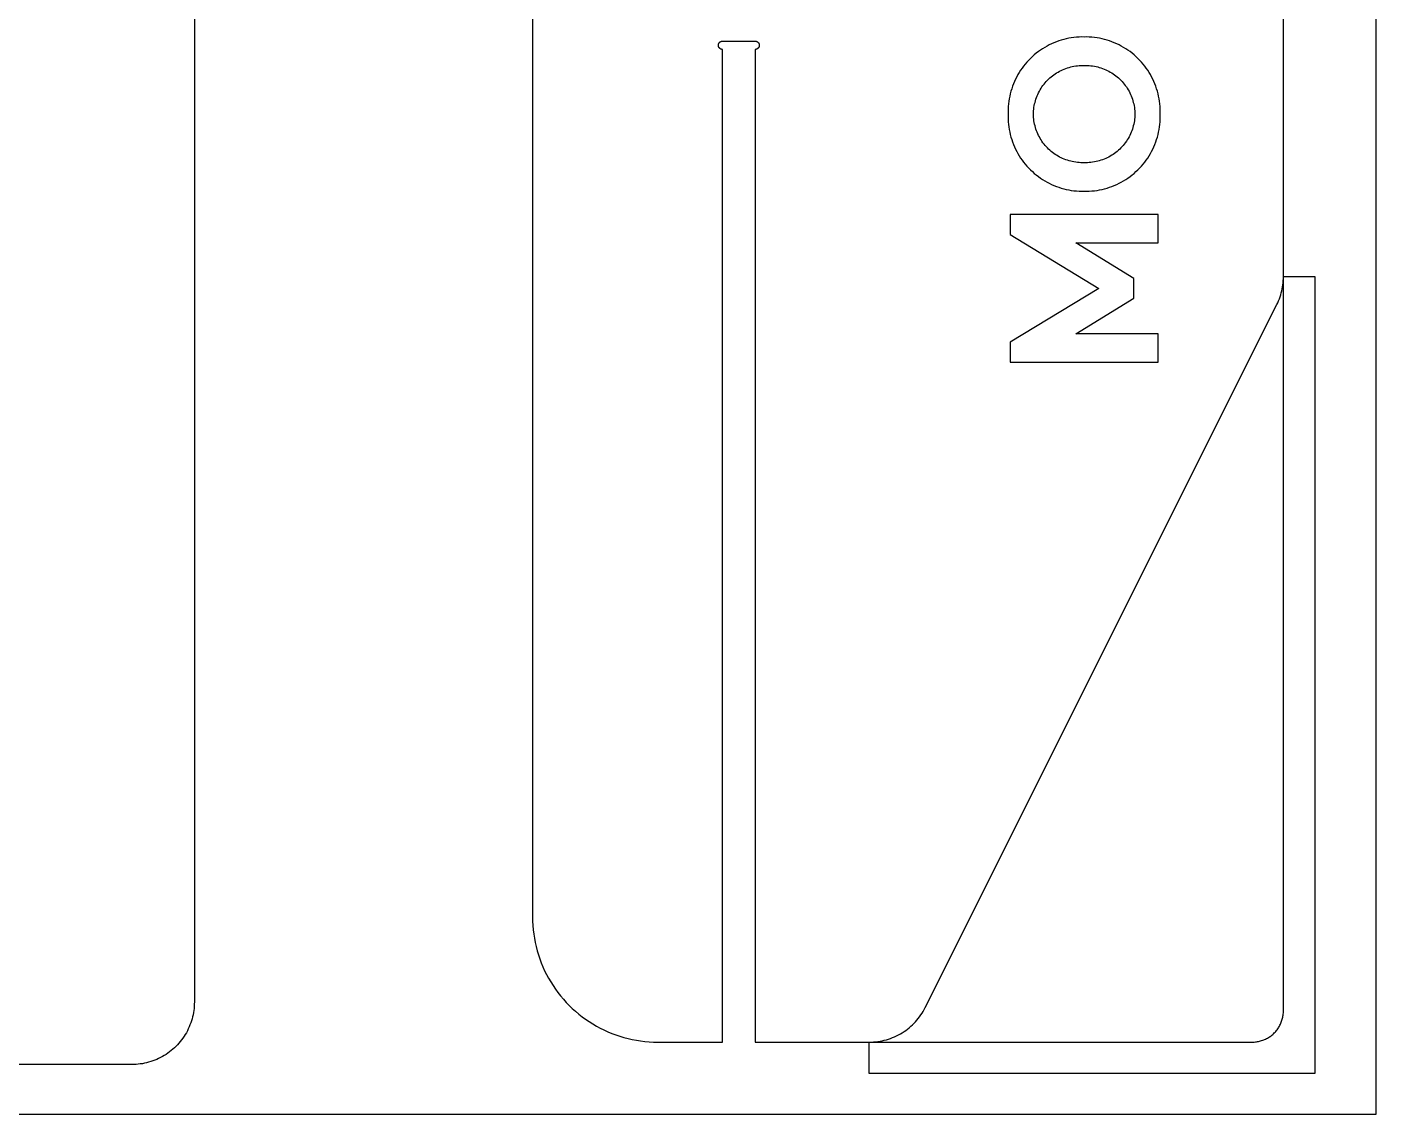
# Model space of a CAD drawing. Header units: inches. Extents: x 0 to 97, y -45 to 96.
# Drawn here: x 64.66 to 97, y 0 to 26.06 of the extents above; entities that cross this region are included whole.
import ezdxf

# ---------------------------------------------------------------- set-up
doc = ezdxf.new("R2010")
doc.units = ezdxf.units.IN
doc.header["$MEASUREMENT"] = 0
for name, color, linetype, true_color in [('Information', 7, 'Continuous', 0x000000), ('Outside Profiling (.78_ Depth)', 7, 'Continuous', 0x007f00), ('Pocket (.125_ Depth)', 7, 'Continuous', 0x7d26cd)]:
    doc.layers.add(name, color=color, linetype=linetype, true_color=true_color)

msp = doc.modelspace()

# ---------------------------------------------------------------- linework, layer by layer
at = {"layer": 'Information'}
for p, q in [((97, 0), (97, 96)), ((49, 0), (97, 0))]:
    msp.add_line(p, q, dxfattribs=at)
at = {"layer": 'Outside Profiling (.78_ Depth)'}
for p, q in [((94.781, 20.078), (94.781, 88.724)), ((76.781, 73.439), (76.781, 4.724)), ((68.675, 27.451), (68.675, 2.686)), ((81.236, 25.626), (81.237, 25.63)), ((81.236, 25.623), (81.236, 25.626)), ((81.237, 25.619), (81.236, 25.623)), ((81.237, 25.636), (81.238, 25.64)), ((81.237, 25.633), (81.237, 25.636)), ((81.237, 25.63), (81.237, 25.633)), ((81.237, 25.616), (81.237, 25.619)), ((81.237, 25.612), (81.237, 25.616)), ((81.238, 25.609), (81.237, 25.612)), ((81.238, 25.643), (81.239, 25.647)), ((81.238, 25.64), (81.238, 25.643)), ((81.238, 25.605), (81.238, 25.609)), ((81.239, 25.602), (81.238, 25.605)), ((81.239, 25.647), (81.24, 25.65)), ((81.24, 25.599), (81.239, 25.602)), ((81.24, 25.65), (81.241, 25.653)), ((81.241, 25.595), (81.24, 25.599)), ((81.241, 25.653), (81.242, 25.657)), ((81.242, 25.592), (81.241, 25.595)), ((81.242, 25.657), (81.243, 25.66)), ((81.243, 25.589), (81.242, 25.592)), ((81.243, 25.66), (81.244, 25.663)), ((81.244, 25.586), (81.243, 25.589)), ((81.244, 25.663), (81.246, 25.666)), ((81.246, 25.583), (81.244, 25.586)), ((81.246, 25.666), (81.247, 25.669)), ((81.247, 25.579), (81.246, 25.583)), ((81.247, 25.669), (81.249, 25.672)), ((81.249, 25.576), (81.247, 25.579)), ((81.249, 25.672), (81.25, 25.675)), ((81.25, 25.573), (81.249, 25.576)), ((81.25, 25.675), (81.252, 25.678)), ((81.252, 25.57), (81.25, 25.573)), ((81.252, 25.678), (81.254, 25.681)), ((81.254, 25.568), (81.252, 25.57)), ((81.254, 25.681), (81.256, 25.684)), ((81.256, 25.565), (81.254, 25.568)), ((81.256, 25.684), (81.258, 25.687)), ((81.258, 25.562), (81.256, 25.565)), ((81.258, 25.687), (81.26, 25.689)), ((81.26, 25.559), (81.258, 25.562)), ((81.26, 25.689), (81.263, 25.692)), ((81.263, 25.557), (81.26, 25.559)), ((81.263, 25.692), (81.265, 25.694)), ((81.265, 25.554), (81.263, 25.557)), ((81.265, 25.694), (81.268, 25.697)), ((81.268, 25.552), (81.265, 25.554)), ((81.268, 25.697), (81.27, 25.699)), ((81.27, 25.549), (81.268, 25.552)), ((81.27, 25.699), (81.273, 25.701)), ((81.273, 25.547), (81.27, 25.549)), ((81.273, 25.701), (81.275, 25.704)), ((81.275, 25.545), (81.273, 25.547)), ((81.275, 25.704), (81.278, 25.706)), ((81.278, 25.706), (81.281, 25.708)), ((81.281, 25.708), (81.284, 25.709)), ((81.284, 25.709), (81.287, 25.711)), ((81.287, 25.711), (81.29, 25.713)), ((81.29, 25.713), (81.293, 25.714)), ((81.293, 25.714), (81.296, 25.716)), ((81.296, 25.716), (81.299, 25.717)), ((81.299, 25.717), (81.303, 25.718)), ((81.303, 25.718), (81.306, 25.72)), ((81.306, 25.72), (81.309, 25.721)), ((81.309, 25.721), (81.313, 25.721)), ((81.313, 25.721), (81.316, 25.722)), ((81.316, 25.722), (81.319, 25.723)), ((81.319, 25.723), (81.323, 25.723)), ((81.323, 25.723), (81.326, 25.724)), ((81.326, 25.724), (81.33, 25.724)), ((81.33, 25.724), (81.333, 25.724)), ((81.333, 25.724), (81.336, 25.724)), ((81.336, 25.724), (82.116, 25.724)), ((82.116, 25.724), (82.12, 25.724)), ((82.12, 25.724), (82.123, 25.724)), ((82.123, 25.724), (82.127, 25.724)), ((82.127, 25.724), (82.13, 25.723)), ((82.13, 25.723), (82.134, 25.723)), ((82.134, 25.723), (82.137, 25.722)), ((82.137, 25.722), (82.14, 25.721)), ((82.14, 25.721), (82.144, 25.721)), ((82.144, 25.721), (82.147, 25.72)), ((82.147, 25.72), (82.15, 25.718)), ((82.15, 25.718), (82.154, 25.717)), ((82.154, 25.717), (82.157, 25.716)), ((82.157, 25.716), (82.16, 25.714)), ((82.16, 25.714), (82.163, 25.713)), ((82.163, 25.713), (82.166, 25.711)), ((82.166, 25.711), (82.169, 25.709)), ((82.169, 25.709), (82.172, 25.708)), ((82.172, 25.708), (82.175, 25.706)), ((82.175, 25.706), (82.177, 25.704)), ((82.177, 25.704), (82.18, 25.701)), ((82.18, 25.547), (82.177, 25.545)), ((82.18, 25.701), (82.183, 25.699)), ((82.183, 25.549), (82.18, 25.547)), ((82.183, 25.699), (82.185, 25.697)), ((82.185, 25.552), (82.183, 25.549)), ((82.185, 25.697), (82.188, 25.694)), ((82.188, 25.554), (82.185, 25.552)), ((82.188, 25.694), (82.19, 25.692)), ((82.19, 25.557), (82.188, 25.554)), ((82.19, 25.692), (82.192, 25.689)), ((82.192, 25.559), (82.19, 25.557)), ((82.192, 25.689), (82.195, 25.687)), ((82.195, 25.562), (82.192, 25.559)), ((82.195, 25.687), (82.197, 25.684)), ((82.197, 25.565), (82.195, 25.562)), ((82.197, 25.684), (82.199, 25.681)), ((82.199, 25.568), (82.197, 25.565)), ((82.199, 25.681), (82.201, 25.678)), ((82.201, 25.57), (82.199, 25.568)), ((82.201, 25.678), (82.202, 25.675)), ((82.202, 25.573), (82.201, 25.57)), ((82.202, 25.675), (82.204, 25.672)), ((82.204, 25.576), (82.202, 25.573)), ((82.204, 25.672), (82.206, 25.669)), ((82.206, 25.579), (82.204, 25.576)), ((82.206, 25.669), (82.207, 25.666)), ((82.207, 25.583), (82.206, 25.579)), ((82.207, 25.666), (82.209, 25.663)), ((82.209, 25.586), (82.207, 25.583)), ((82.209, 25.663), (82.21, 25.66)), ((82.21, 25.589), (82.209, 25.586)), ((82.21, 25.66), (82.211, 25.657)), ((82.211, 25.592), (82.21, 25.589)), ((82.211, 25.657), (82.212, 25.653)), ((82.212, 25.595), (82.211, 25.592)), ((82.212, 25.653), (82.213, 25.65)), ((82.213, 25.599), (82.212, 25.595)), ((82.213, 25.65), (82.214, 25.647)), ((82.214, 25.602), (82.213, 25.599)), ((82.214, 25.647), (82.215, 25.643)), ((82.215, 25.605), (82.214, 25.602)), ((82.215, 25.643), (82.215, 25.64)), ((82.215, 25.64), (82.216, 25.636)), ((82.216, 25.612), (82.215, 25.609)), ((82.215, 25.609), (82.215, 25.605)), ((82.216, 25.636), (82.216, 25.633)), ((82.216, 25.633), (82.216, 25.63)), ((82.216, 25.63), (82.216, 25.626)), ((82.216, 25.626), (82.216, 25.623)), ((82.216, 25.623), (82.216, 25.619)), ((82.216, 25.619), (82.216, 25.616)), ((82.216, 25.616), (82.216, 25.612)), ((81.278, 25.543), (81.275, 25.545)), ((81.281, 25.541), (81.278, 25.543)), ((81.284, 25.539), (81.281, 25.541)), ((81.287, 25.537), (81.284, 25.539)), ((81.29, 25.536), (81.287, 25.537)), ((81.293, 25.534), (81.29, 25.536)), ((81.296, 25.533), (81.293, 25.534)), ((81.299, 25.531), (81.296, 25.533)), ((81.303, 25.53), (81.299, 25.531)), ((81.306, 25.529), (81.303, 25.53)), ((81.309, 25.528), (81.306, 25.529)), ((81.313, 25.527), (81.309, 25.528)), ((81.316, 25.526), (81.313, 25.527)), ((81.319, 25.526), (81.316, 25.526)), ((81.323, 25.525), (81.319, 25.526)), ((81.326, 25.525), (81.323, 25.525)), ((81.33, 25.525), (81.326, 25.525)), ((81.333, 25.524), (81.33, 25.525)), ((81.336, 25.524), (81.333, 25.524)), ((81.336, 1.724), (81.336, 25.524)), ((82.12, 25.524), (82.116, 25.524)), ((82.116, 25.524), (82.116, 1.724)), ((82.123, 25.525), (82.12, 25.524)), ((82.127, 25.525), (82.123, 25.525)), ((82.13, 25.525), (82.127, 25.525)), ((82.134, 25.526), (82.13, 25.525)), ((82.137, 25.526), (82.134, 25.526)), ((82.14, 25.527), (82.137, 25.526)), ((82.144, 25.528), (82.14, 25.527)), ((82.147, 25.529), (82.144, 25.528)), ((82.15, 25.53), (82.147, 25.529)), ((82.154, 25.531), (82.15, 25.53)), ((82.157, 25.533), (82.154, 25.531)), ((82.16, 25.534), (82.157, 25.533)), ((82.163, 25.536), (82.16, 25.534)), ((82.166, 25.537), (82.163, 25.536)), ((82.169, 25.539), (82.166, 25.537)), ((82.172, 25.541), (82.169, 25.539)), ((82.175, 25.543), (82.172, 25.541)), ((82.177, 25.545), (82.175, 25.543)), ((94.781, 2.474), (94.781, 20.078)), ((76.781, 4.724), (76.783, 4.622)), ((76.783, 4.622), (76.788, 4.52)), ((76.788, 4.52), (76.797, 4.418)), ((76.797, 4.418), (76.809, 4.316)), ((76.809, 4.316), (76.825, 4.215)), ((76.825, 4.215), (76.844, 4.114)), ((76.844, 4.114), (76.867, 4.014)), ((76.867, 4.014), (76.893, 3.915)), ((76.893, 3.915), (76.922, 3.817)), ((76.922, 3.817), (76.955, 3.72)), ((76.955, 3.72), (76.991, 3.624)), ((76.991, 3.624), (77.03, 3.529)), ((77.03, 3.529), (77.072, 3.436)), ((77.072, 3.436), (77.118, 3.344)), ((77.118, 3.344), (77.166, 3.254)), ((77.166, 3.254), (77.218, 3.166)), ((77.218, 3.166), (77.273, 3.079)), ((77.273, 3.079), (77.33, 2.994)), ((77.33, 2.994), (77.391, 2.912)), ((77.391, 2.912), (77.454, 2.831)), ((68.674, 2.634), (68.672, 2.583)), ((68.675, 2.686), (68.674, 2.634)), ((77.454, 2.831), (77.52, 2.753)), ((77.52, 2.753), (77.589, 2.677)), ((77.589, 2.677), (77.66, 2.603)), ((77.66, 2.603), (77.734, 2.532)), ((68.619, 2.281), (68.605, 2.232)), ((68.632, 2.33), (68.619, 2.281)), ((68.644, 2.38), (68.632, 2.33)), ((68.653, 2.431), (68.644, 2.38)), ((68.661, 2.481), (68.653, 2.431)), ((68.667, 2.532), (68.661, 2.481)), ((68.672, 2.583), (68.667, 2.532)), ((77.734, 2.532), (77.81, 2.463)), ((77.81, 2.463), (77.888, 2.397)), ((77.888, 2.397), (77.969, 2.334)), ((77.969, 2.334), (78.051, 2.273)), ((78.051, 2.273), (78.136, 2.216)), ((94.746, 2.247), (94.754, 2.272)), ((94.754, 2.272), (94.76, 2.297)), ((94.76, 2.297), (94.766, 2.322)), ((94.766, 2.322), (94.77, 2.347)), ((94.77, 2.347), (94.774, 2.372)), ((94.774, 2.372), (94.777, 2.398)), ((94.777, 2.398), (94.78, 2.423)), ((94.78, 2.423), (94.781, 2.449)), ((94.781, 2.449), (94.781, 2.474)), ((68.483, 1.95), (68.457, 1.906)), ((68.507, 1.996), (68.483, 1.95)), ((68.53, 2.041), (68.507, 1.996)), ((68.551, 2.088), (68.53, 2.041)), ((68.57, 2.135), (68.551, 2.088)), ((68.588, 2.183), (68.57, 2.135)), ((68.605, 2.232), (68.588, 2.183)), ((78.136, 2.216), (78.223, 2.161)), ((78.223, 2.161), (78.311, 2.109)), ((78.311, 2.109), (78.401, 2.061)), ((78.401, 2.061), (78.493, 2.015)), ((78.493, 2.015), (78.586, 1.973)), ((78.586, 1.973), (78.681, 1.933)), ((94.543, 1.926), (94.562, 1.944)), ((94.562, 1.944), (94.579, 1.962)), ((94.579, 1.962), (94.597, 1.981)), ((94.597, 1.981), (94.613, 2.001)), ((94.613, 2.001), (94.629, 2.021)), ((94.629, 2.021), (94.644, 2.042)), ((94.644, 2.042), (94.659, 2.063)), ((94.659, 2.063), (94.672, 2.085)), ((94.672, 2.085), (94.685, 2.107)), ((94.685, 2.107), (94.697, 2.129)), ((94.697, 2.129), (94.709, 2.152)), ((94.709, 2.152), (94.719, 2.176)), ((94.719, 2.176), (94.729, 2.199)), ((94.729, 2.199), (94.738, 2.223)), ((94.738, 2.223), (94.746, 2.247)), ((68.236, 1.625), (68.199, 1.589)), ((68.271, 1.662), (68.236, 1.625)), ((68.306, 1.7), (68.271, 1.662)), ((68.339, 1.739), (68.306, 1.7)), ((68.37, 1.779), (68.339, 1.739)), ((68.401, 1.821), (68.37, 1.779)), ((68.429, 1.863), (68.401, 1.821)), ((68.457, 1.906), (68.429, 1.863)), ((78.681, 1.933), (78.777, 1.898)), ((78.777, 1.898), (78.874, 1.865)), ((78.874, 1.865), (78.972, 1.836)), ((78.972, 1.836), (79.071, 1.81)), ((79.071, 1.81), (79.171, 1.787)), ((79.171, 1.787), (79.272, 1.768)), ((79.272, 1.768), (79.373, 1.752)), ((79.373, 1.752), (79.475, 1.74)), ((79.475, 1.74), (79.577, 1.731)), ((79.577, 1.731), (79.679, 1.726)), ((79.679, 1.726), (79.781, 1.724)), ((79.781, 1.724), (80.556, 1.724)), ((80.556, 1.724), (81.336, 1.724)), ((82.116, 1.724), (82.896, 1.724)), ((82.896, 1.724), (84.854, 1.724)), ((84.854, 1.724), (94.031, 1.724)), ((94.031, 1.724), (94.057, 1.725)), ((94.057, 1.725), (94.083, 1.726)), ((94.083, 1.726), (94.108, 1.728)), ((94.108, 1.728), (94.133, 1.731)), ((94.133, 1.731), (94.159, 1.735)), ((94.159, 1.735), (94.184, 1.74)), ((94.184, 1.74), (94.209, 1.746)), ((94.209, 1.746), (94.234, 1.752)), ((94.234, 1.752), (94.258, 1.759)), ((94.258, 1.759), (94.283, 1.768)), ((94.283, 1.768), (94.307, 1.777)), ((94.307, 1.777), (94.33, 1.786)), ((94.33, 1.786), (94.353, 1.797)), ((94.353, 1.797), (94.376, 1.808)), ((94.376, 1.808), (94.399, 1.821)), ((94.399, 1.821), (94.421, 1.834)), ((94.421, 1.834), (94.443, 1.847)), ((94.443, 1.847), (94.464, 1.862)), ((94.464, 1.862), (94.485, 1.877)), ((94.485, 1.877), (94.505, 1.893)), ((94.505, 1.893), (94.524, 1.909)), ((94.524, 1.909), (94.543, 1.926)), ((67.773, 1.31), (67.725, 1.29)), ((67.819, 1.331), (67.773, 1.31)), ((67.865, 1.354), (67.819, 1.331)), ((67.91, 1.378), (67.865, 1.354)), ((67.954, 1.404), (67.91, 1.378)), ((67.998, 1.431), (67.954, 1.404)), ((68.04, 1.46), (67.998, 1.431)), ((68.081, 1.49), (68.04, 1.46)), ((68.122, 1.522), (68.081, 1.49)), ((68.161, 1.555), (68.122, 1.522)), ((68.199, 1.589), (68.161, 1.555)), ((67.175, 1.186), (52.175, 1.186)), ((67.226, 1.186), (67.175, 1.186)), ((67.277, 1.189), (67.226, 1.186)), ((67.328, 1.193), (67.277, 1.189)), ((67.379, 1.2), (67.328, 1.193)), ((67.43, 1.207), (67.379, 1.2)), ((67.48, 1.217), (67.43, 1.207)), ((67.53, 1.228), (67.48, 1.217)), ((67.58, 1.241), (67.53, 1.228)), ((67.629, 1.256), (67.58, 1.241)), ((67.677, 1.272), (67.629, 1.256)), ((67.725, 1.29), (67.677, 1.272))]:
    msp.add_line(p, q, dxfattribs=at)
at = {"layer": 'Pocket (.125_ Depth)'}
for p, q in [((89.06, 25.574), (89.007, 25.542)), ((89.114, 25.605), (89.06, 25.574)), ((89.169, 25.633), (89.114, 25.605)), ((89.224, 25.66), (89.169, 25.633)), ((89.281, 25.685), (89.224, 25.66)), ((89.338, 25.707), (89.281, 25.685)), ((89.396, 25.728), (89.338, 25.707)), ((89.455, 25.747), (89.396, 25.728)), ((89.515, 25.764), (89.455, 25.747)), ((89.575, 25.779), (89.515, 25.764)), ((89.635, 25.791), (89.575, 25.779)), ((89.696, 25.802), (89.635, 25.791)), ((89.757, 25.81), (89.696, 25.802)), ((89.819, 25.816), (89.757, 25.81)), ((89.881, 25.821), (89.819, 25.816)), ((89.942, 25.823), (89.881, 25.821)), ((90.004, 25.822), (89.942, 25.823)), ((90.066, 25.823), (90.004, 25.822)), ((90.128, 25.821), (90.066, 25.823)), ((90.189, 25.816), (90.128, 25.821)), ((90.251, 25.81), (90.189, 25.816)), ((90.312, 25.802), (90.251, 25.81)), ((90.373, 25.791), (90.312, 25.802)), ((90.433, 25.779), (90.373, 25.791)), ((90.493, 25.764), (90.433, 25.779)), ((90.553, 25.747), (90.493, 25.764)), ((90.612, 25.728), (90.553, 25.747)), ((90.67, 25.707), (90.612, 25.728)), ((90.727, 25.685), (90.67, 25.707)), ((90.784, 25.66), (90.727, 25.685)), ((90.84, 25.633), (90.784, 25.66)), ((90.894, 25.605), (90.84, 25.633)), ((90.948, 25.574), (90.894, 25.605)), ((91.001, 25.542), (90.948, 25.574)), ((88.674, 25.267), (88.632, 25.222)), ((88.718, 25.311), (88.674, 25.267)), ((88.762, 25.354), (88.718, 25.311)), ((88.809, 25.395), (88.762, 25.354)), ((88.856, 25.434), (88.809, 25.395)), ((88.906, 25.472), (88.856, 25.434)), ((88.956, 25.508), (88.906, 25.472)), ((89.007, 25.542), (88.956, 25.508)), ((91.052, 25.508), (91.001, 25.542)), ((91.103, 25.472), (91.052, 25.508)), ((91.152, 25.434), (91.103, 25.472)), ((91.199, 25.395), (91.152, 25.434)), ((91.246, 25.354), (91.199, 25.395)), ((91.291, 25.311), (91.246, 25.354)), ((91.334, 25.267), (91.291, 25.311)), ((91.376, 25.222), (91.334, 25.267)), ((88.416, 24.921), (88.387, 24.867)), ((88.448, 24.974), (88.416, 24.921)), ((88.481, 25.026), (88.448, 24.974)), ((88.517, 25.077), (88.481, 25.026)), ((88.553, 25.127), (88.517, 25.077)), ((88.592, 25.175), (88.553, 25.127)), ((88.632, 25.222), (88.592, 25.175)), ((89.244, 24.892), (89.276, 24.917)), ((89.276, 24.917), (89.31, 24.94)), ((89.31, 24.94), (89.344, 24.962)), ((89.344, 24.962), (89.379, 24.983)), ((89.379, 24.983), (89.415, 25.003)), ((89.415, 25.003), (89.451, 25.021)), ((89.451, 25.021), (89.488, 25.038)), ((89.488, 25.038), (89.526, 25.054)), ((89.526, 25.054), (89.564, 25.069)), ((89.564, 25.069), (89.602, 25.082)), ((89.602, 25.082), (89.641, 25.094)), ((89.641, 25.094), (89.681, 25.104)), ((89.681, 25.104), (89.72, 25.114)), ((89.72, 25.114), (89.76, 25.121)), ((89.76, 25.121), (89.801, 25.128)), ((89.801, 25.128), (89.841, 25.133)), ((89.841, 25.133), (89.882, 25.136)), ((89.882, 25.136), (89.923, 25.139)), ((89.923, 25.139), (89.963, 25.139)), ((89.963, 25.139), (90.004, 25.139)), ((90.004, 25.139), (90.045, 25.139)), ((90.045, 25.139), (90.086, 25.139)), ((90.086, 25.139), (90.126, 25.136)), ((90.126, 25.136), (90.167, 25.133)), ((90.167, 25.133), (90.207, 25.128)), ((90.207, 25.128), (90.248, 25.121)), ((90.248, 25.121), (90.288, 25.114)), ((90.288, 25.114), (90.328, 25.104)), ((90.328, 25.104), (90.367, 25.094)), ((90.367, 25.094), (90.406, 25.082)), ((90.406, 25.082), (90.444, 25.069)), ((90.444, 25.069), (90.483, 25.054)), ((90.483, 25.054), (90.52, 25.038)), ((90.52, 25.038), (90.557, 25.021)), ((90.557, 25.021), (90.593, 25.003)), ((90.593, 25.003), (90.629, 24.983)), ((90.629, 24.983), (90.664, 24.962)), ((90.664, 24.962), (90.698, 24.94)), ((90.698, 24.94), (90.732, 24.917)), ((90.732, 24.917), (90.765, 24.892)), ((91.416, 25.175), (91.376, 25.222)), ((91.455, 25.127), (91.416, 25.175)), ((91.492, 25.077), (91.455, 25.127)), ((91.527, 25.026), (91.492, 25.077)), ((91.56, 24.974), (91.527, 25.026)), ((91.592, 24.921), (91.56, 24.974)), ((91.622, 24.867), (91.592, 24.921)), ((88.267, 24.583), (88.249, 24.524)), ((88.287, 24.641), (88.267, 24.583)), ((88.309, 24.699), (88.287, 24.641)), ((88.333, 24.756), (88.309, 24.699)), ((88.359, 24.812), (88.333, 24.756)), ((88.387, 24.867), (88.359, 24.812)), ((88.95, 24.557), (88.971, 24.592)), ((88.971, 24.592), (88.993, 24.626)), ((88.993, 24.626), (89.017, 24.659)), ((89.017, 24.659), (89.042, 24.692)), ((89.042, 24.692), (89.067, 24.723)), ((89.067, 24.723), (89.094, 24.754)), ((89.094, 24.754), (89.122, 24.784)), ((89.122, 24.784), (89.151, 24.812)), ((89.151, 24.812), (89.181, 24.84)), ((89.181, 24.84), (89.212, 24.867)), ((89.212, 24.867), (89.244, 24.892)), ((90.765, 24.892), (90.796, 24.867)), ((90.796, 24.867), (90.827, 24.84)), ((90.827, 24.84), (90.857, 24.812)), ((90.857, 24.812), (90.886, 24.784)), ((90.886, 24.784), (90.914, 24.754)), ((90.914, 24.754), (90.941, 24.723)), ((90.941, 24.723), (90.967, 24.692)), ((90.967, 24.692), (90.991, 24.659)), ((90.991, 24.659), (91.015, 24.626)), ((91.015, 24.626), (91.037, 24.592)), ((91.037, 24.592), (91.059, 24.557)), ((91.65, 24.812), (91.622, 24.867)), ((91.676, 24.756), (91.65, 24.812)), ((91.7, 24.699), (91.676, 24.756)), ((91.722, 24.641), (91.7, 24.699)), ((91.742, 24.583), (91.722, 24.641)), ((91.76, 24.524), (91.742, 24.583)), ((88.197, 24.282), (88.19, 24.221)), ((88.207, 24.343), (88.197, 24.282)), ((88.219, 24.404), (88.207, 24.343)), ((88.233, 24.464), (88.219, 24.404)), ((88.249, 24.524), (88.233, 24.464)), ((88.816, 24.217), (88.826, 24.256)), ((88.826, 24.256), (88.837, 24.296)), ((88.837, 24.296), (88.849, 24.334)), ((88.849, 24.334), (88.862, 24.373)), ((88.862, 24.373), (88.877, 24.411)), ((88.877, 24.411), (88.893, 24.448)), ((88.893, 24.448), (88.911, 24.485)), ((88.911, 24.485), (88.93, 24.521)), ((88.93, 24.521), (88.95, 24.557)), ((91.059, 24.557), (91.079, 24.521)), ((91.079, 24.521), (91.097, 24.485)), ((91.097, 24.485), (91.115, 24.448)), ((91.115, 24.448), (91.131, 24.411)), ((91.131, 24.411), (91.146, 24.373)), ((91.146, 24.373), (91.159, 24.334)), ((91.159, 24.334), (91.172, 24.296)), ((91.172, 24.296), (91.182, 24.256)), ((91.182, 24.256), (91.192, 24.217)), ((91.775, 24.464), (91.76, 24.524)), ((91.789, 24.404), (91.775, 24.464)), ((91.801, 24.343), (91.789, 24.404)), ((91.811, 24.282), (91.801, 24.343)), ((91.818, 24.221), (91.811, 24.282)), ((88.181, 24.097), (88.18, 24.036)), ((88.18, 24.036), (88.181, 23.974)), ((88.181, 23.974), (88.18, 23.912)), ((88.184, 24.159), (88.181, 24.097)), ((88.19, 24.221), (88.184, 24.159)), ((88.789, 23.974), (88.79, 24.015)), ((88.79, 23.933), (88.789, 23.974)), ((88.79, 24.015), (88.792, 24.055)), ((88.792, 23.892), (88.79, 23.933)), ((88.792, 24.055), (88.796, 24.096)), ((88.796, 24.096), (88.801, 24.136)), ((88.801, 24.136), (88.808, 24.177)), ((88.808, 24.177), (88.816, 24.217)), ((91.192, 24.217), (91.2, 24.177)), ((91.2, 24.177), (91.207, 24.136)), ((91.207, 24.136), (91.212, 24.096)), ((91.212, 24.096), (91.216, 24.055)), ((91.216, 24.055), (91.219, 24.015)), ((91.219, 23.933), (91.216, 23.892)), ((91.219, 24.015), (91.22, 23.974)), ((91.22, 23.974), (91.219, 23.933)), ((91.824, 24.159), (91.818, 24.221)), ((91.827, 24.097), (91.824, 24.159)), ((91.828, 24.036), (91.827, 24.097)), ((91.827, 23.974), (91.828, 24.036)), ((91.828, 23.912), (91.827, 23.974)), ((88.18, 23.912), (88.181, 23.85)), ((88.181, 23.85), (88.184, 23.789)), ((88.184, 23.789), (88.19, 23.727)), ((88.19, 23.727), (88.197, 23.666)), ((88.197, 23.666), (88.207, 23.605)), ((88.796, 23.852), (88.792, 23.892)), ((88.801, 23.811), (88.796, 23.852)), ((88.808, 23.771), (88.801, 23.811)), ((88.816, 23.731), (88.808, 23.771)), ((88.826, 23.692), (88.816, 23.731)), ((88.837, 23.652), (88.826, 23.692)), ((88.849, 23.613), (88.837, 23.652)), ((88.862, 23.575), (88.849, 23.613)), ((91.159, 23.613), (91.146, 23.575)), ((91.172, 23.652), (91.159, 23.613)), ((91.182, 23.692), (91.172, 23.652)), ((91.192, 23.731), (91.182, 23.692)), ((91.2, 23.771), (91.192, 23.731)), ((91.207, 23.811), (91.2, 23.771)), ((91.212, 23.852), (91.207, 23.811)), ((91.216, 23.892), (91.212, 23.852)), ((91.801, 23.605), (91.811, 23.666)), ((91.811, 23.666), (91.818, 23.727)), ((91.818, 23.727), (91.824, 23.789)), ((91.824, 23.789), (91.827, 23.85)), ((91.827, 23.85), (91.828, 23.912)), ((88.207, 23.605), (88.219, 23.544)), ((88.219, 23.544), (88.233, 23.484)), ((88.233, 23.484), (88.249, 23.424)), ((88.249, 23.424), (88.267, 23.365)), ((88.267, 23.365), (88.287, 23.307)), ((88.287, 23.307), (88.309, 23.249)), ((88.877, 23.537), (88.862, 23.575)), ((88.893, 23.499), (88.877, 23.537)), ((88.911, 23.463), (88.893, 23.499)), ((88.93, 23.426), (88.911, 23.463)), ((88.95, 23.391), (88.93, 23.426)), ((88.971, 23.356), (88.95, 23.391)), ((88.993, 23.322), (88.971, 23.356)), ((89.017, 23.289), (88.993, 23.322)), ((89.042, 23.256), (89.017, 23.289)), ((90.991, 23.289), (90.967, 23.256)), ((91.015, 23.322), (90.991, 23.289)), ((91.037, 23.356), (91.015, 23.322)), ((91.059, 23.391), (91.037, 23.356)), ((91.079, 23.426), (91.059, 23.391)), ((91.097, 23.463), (91.079, 23.426)), ((91.115, 23.499), (91.097, 23.463)), ((91.131, 23.537), (91.115, 23.499)), ((91.146, 23.575), (91.131, 23.537)), ((91.7, 23.249), (91.722, 23.307)), ((91.722, 23.307), (91.742, 23.365)), ((91.742, 23.365), (91.76, 23.424)), ((91.76, 23.424), (91.775, 23.484)), ((91.775, 23.484), (91.789, 23.544)), ((91.789, 23.544), (91.801, 23.605)), ((88.309, 23.249), (88.333, 23.192)), ((88.333, 23.192), (88.359, 23.136)), ((88.359, 23.136), (88.387, 23.081)), ((88.387, 23.081), (88.416, 23.026)), ((88.416, 23.026), (88.448, 22.973)), ((88.448, 22.973), (88.481, 22.921)), ((89.067, 23.225), (89.042, 23.256)), ((89.094, 23.194), (89.067, 23.225)), ((89.122, 23.164), (89.094, 23.194)), ((89.151, 23.136), (89.122, 23.164)), ((89.181, 23.108), (89.151, 23.136)), ((89.212, 23.081), (89.181, 23.108)), ((89.244, 23.056), (89.212, 23.081)), ((89.276, 23.031), (89.244, 23.056)), ((89.31, 23.008), (89.276, 23.031)), ((89.344, 22.986), (89.31, 23.008)), ((89.379, 22.965), (89.344, 22.986)), ((89.415, 22.945), (89.379, 22.965)), ((90.629, 22.965), (90.593, 22.945)), ((90.664, 22.986), (90.629, 22.965)), ((90.698, 23.008), (90.664, 22.986)), ((90.732, 23.031), (90.698, 23.008)), ((90.765, 23.056), (90.732, 23.031)), ((90.796, 23.081), (90.765, 23.056)), ((90.827, 23.108), (90.796, 23.081)), ((90.857, 23.136), (90.827, 23.108)), ((90.886, 23.164), (90.857, 23.136)), ((90.914, 23.194), (90.886, 23.164)), ((90.941, 23.225), (90.914, 23.194)), ((90.967, 23.256), (90.941, 23.225)), ((91.527, 22.921), (91.56, 22.973)), ((91.56, 22.973), (91.592, 23.026)), ((91.592, 23.026), (91.622, 23.081)), ((91.622, 23.081), (91.65, 23.136)), ((91.65, 23.136), (91.676, 23.192)), ((91.676, 23.192), (91.7, 23.249)), ((88.481, 22.921), (88.517, 22.871)), ((88.517, 22.871), (88.553, 22.821)), ((88.553, 22.821), (88.592, 22.773)), ((88.592, 22.773), (88.632, 22.726)), ((88.632, 22.726), (88.674, 22.68)), ((88.674, 22.68), (88.718, 22.636)), ((88.718, 22.636), (88.762, 22.594)), ((89.451, 22.927), (89.415, 22.945)), ((89.488, 22.91), (89.451, 22.927)), ((89.526, 22.894), (89.488, 22.91)), ((89.564, 22.879), (89.526, 22.894)), ((89.602, 22.866), (89.564, 22.879)), ((89.641, 22.854), (89.602, 22.866)), ((89.681, 22.843), (89.641, 22.854)), ((89.72, 22.834), (89.681, 22.843)), ((89.76, 22.826), (89.72, 22.834)), ((89.801, 22.82), (89.76, 22.826)), ((89.841, 22.815), (89.801, 22.82)), ((89.882, 22.811), (89.841, 22.815)), ((89.923, 22.809), (89.882, 22.811)), ((89.963, 22.808), (89.923, 22.809)), ((90.004, 22.809), (89.963, 22.808)), ((90.045, 22.808), (90.004, 22.809)), ((90.086, 22.809), (90.045, 22.808)), ((90.126, 22.811), (90.086, 22.809)), ((90.167, 22.815), (90.126, 22.811)), ((90.207, 22.82), (90.167, 22.815)), ((90.248, 22.826), (90.207, 22.82)), ((90.288, 22.834), (90.248, 22.826)), ((90.328, 22.843), (90.288, 22.834)), ((90.367, 22.854), (90.328, 22.843)), ((90.406, 22.866), (90.367, 22.854)), ((90.444, 22.879), (90.406, 22.866)), ((90.483, 22.894), (90.444, 22.879)), ((90.52, 22.91), (90.483, 22.894)), ((90.557, 22.927), (90.52, 22.91)), ((90.593, 22.945), (90.557, 22.927)), ((91.246, 22.594), (91.291, 22.636)), ((91.291, 22.636), (91.334, 22.68)), ((91.334, 22.68), (91.376, 22.726)), ((91.376, 22.726), (91.416, 22.773)), ((91.416, 22.773), (91.455, 22.821)), ((91.455, 22.821), (91.492, 22.871)), ((91.492, 22.871), (91.527, 22.921)), ((88.762, 22.594), (88.809, 22.553)), ((88.809, 22.553), (88.856, 22.514)), ((88.856, 22.514), (88.906, 22.476)), ((88.906, 22.476), (88.956, 22.44)), ((88.956, 22.44), (89.007, 22.406)), ((89.007, 22.406), (89.06, 22.374)), ((89.06, 22.374), (89.114, 22.343)), ((89.114, 22.343), (89.169, 22.315)), ((89.169, 22.315), (89.224, 22.288)), ((90.784, 22.288), (90.84, 22.315)), ((90.84, 22.315), (90.894, 22.343)), ((90.894, 22.343), (90.948, 22.374)), ((90.948, 22.374), (91.001, 22.406)), ((91.001, 22.406), (91.052, 22.44)), ((91.052, 22.44), (91.103, 22.476)), ((91.103, 22.476), (91.152, 22.514)), ((91.152, 22.514), (91.199, 22.553)), ((91.199, 22.553), (91.246, 22.594)), ((89.224, 22.288), (89.281, 22.263)), ((89.281, 22.263), (89.338, 22.24)), ((89.338, 22.24), (89.396, 22.22)), ((89.396, 22.22), (89.455, 22.201)), ((89.455, 22.201), (89.515, 22.184)), ((89.515, 22.184), (89.575, 22.169)), ((89.575, 22.169), (89.635, 22.157)), ((89.635, 22.157), (89.696, 22.146)), ((89.696, 22.146), (89.757, 22.138)), ((89.757, 22.138), (89.819, 22.131)), ((89.819, 22.131), (89.881, 22.127)), ((89.881, 22.127), (89.942, 22.125)), ((89.942, 22.125), (90.004, 22.125)), ((90.004, 22.125), (90.066, 22.125)), ((90.066, 22.125), (90.128, 22.127)), ((90.128, 22.127), (90.189, 22.131)), ((90.189, 22.131), (90.251, 22.138)), ((90.251, 22.138), (90.312, 22.146)), ((90.312, 22.146), (90.373, 22.157)), ((90.373, 22.157), (90.433, 22.169)), ((90.433, 22.169), (90.493, 22.184)), ((90.493, 22.184), (90.553, 22.201)), ((90.553, 22.201), (90.612, 22.22)), ((90.612, 22.22), (90.67, 22.24)), ((90.67, 22.24), (90.727, 22.263)), ((90.727, 22.263), (90.784, 22.288)), ((91.777, 21.568), (88.232, 21.568)), ((88.232, 21.568), (88.232, 21.087)), ((91.777, 20.885), (91.777, 21.568)), ((88.232, 21.087), (90.354, 19.796)), ((91.194, 20.034), (89.802, 20.885)), ((89.802, 20.885), (91.777, 20.885)), ((94.781, 20.029), (94.781, 20.078)), ((94.781, 20.078), (95.156, 20.078)), ((95.156, 20.078), (95.531, 20.078)), ((95.531, 20.078), (95.531, 0.974)), ((90.354, 19.796), (88.232, 18.504)), ((91.194, 19.558), (91.194, 20.034)), ((94.729, 19.686), (94.741, 19.734)), ((94.741, 19.734), (94.752, 19.782)), ((94.752, 19.782), (94.761, 19.831)), ((94.761, 19.831), (94.768, 19.88)), ((94.768, 19.88), (94.774, 19.93)), ((94.774, 19.93), (94.778, 19.979)), ((94.778, 19.979), (94.781, 20.029)), ((86.196, 2.554), (94.623, 19.408)), ((89.802, 18.707), (91.194, 19.558)), ((94.623, 19.408), (94.644, 19.452)), ((94.644, 19.452), (94.664, 19.498)), ((94.664, 19.498), (94.683, 19.544)), ((94.683, 19.544), (94.7, 19.591)), ((94.7, 19.591), (94.715, 19.638)), ((94.715, 19.638), (94.729, 19.686)), ((88.232, 18.504), (88.232, 18.023)), ((91.777, 18.707), (89.802, 18.707)), ((91.777, 18.023), (91.777, 18.707)), ((88.232, 18.023), (91.777, 18.023)), ((85.996, 2.251), (86.029, 2.291)), ((86.029, 2.291), (86.06, 2.333)), ((86.06, 2.333), (86.091, 2.375)), ((86.091, 2.375), (86.119, 2.418)), ((86.119, 2.418), (86.146, 2.462)), ((86.146, 2.462), (86.172, 2.508)), ((86.172, 2.508), (86.196, 2.554)), ((85.598, 1.922), (85.643, 1.948)), ((85.643, 1.948), (85.687, 1.976)), ((85.687, 1.976), (85.729, 2.006)), ((85.729, 2.006), (85.771, 2.037)), ((85.771, 2.037), (85.811, 2.069)), ((85.811, 2.069), (85.851, 2.103)), ((85.851, 2.103), (85.889, 2.138)), ((85.889, 2.138), (85.926, 2.175)), ((85.926, 2.175), (85.962, 2.212)), ((85.962, 2.212), (85.996, 2.251)), ((84.854, 1.724), (84.906, 1.725)), ((84.854, 1.349), (84.854, 1.724)), ((84.906, 1.725), (84.958, 1.728)), ((84.958, 1.728), (85.01, 1.732)), ((85.01, 1.732), (85.061, 1.739)), ((85.061, 1.739), (85.113, 1.747)), ((85.113, 1.747), (85.163, 1.757)), ((85.163, 1.757), (85.214, 1.768)), ((85.214, 1.768), (85.264, 1.781)), ((85.264, 1.781), (85.314, 1.796)), ((85.314, 1.796), (85.363, 1.813)), ((85.363, 1.813), (85.412, 1.832)), ((85.412, 1.832), (85.459, 1.852)), ((85.459, 1.852), (85.506, 1.874)), ((85.506, 1.874), (85.553, 1.897)), ((85.553, 1.897), (85.598, 1.922)), ((84.854, 0.974), (84.854, 1.349)), ((95.531, 0.974), (84.854, 0.974))]:
    msp.add_line(p, q, dxfattribs=at)

doc.saveas('drawing.dxf')
